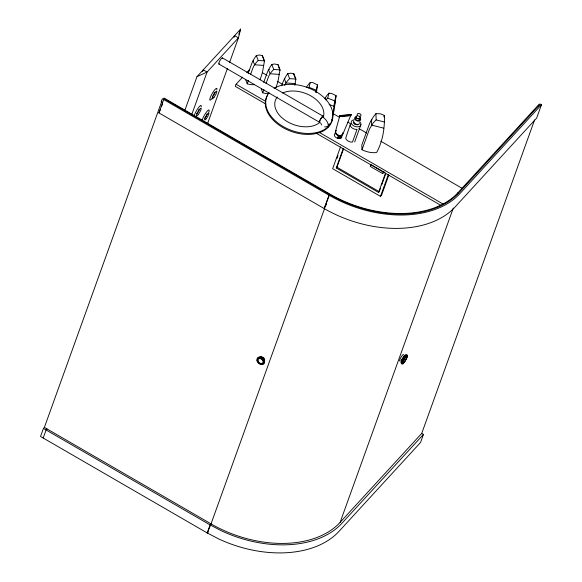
<?xml version="1.0" encoding="UTF-8"?>
<svg xmlns="http://www.w3.org/2000/svg" width="582" height="582" viewBox="0 0 582 582"><rect width="100%" height="100%" fill="white"/><g stroke="black" fill="none" stroke-linecap="round" stroke-linejoin="round"><path stroke-width="0.87" d="M315.771 92.502L317.474 84.885L312.912 82.637L310.337 82.368L309.646 83.088A35.88 24.931 -12.7 0 0 307.762 85.387L306.35 87.489L306.932 87.431M324.807 98.591L326.407 96.175A35.88 24.931 -12.7 0 1 328.299 93.884L328.983 93.164L331.558 93.433L336.12 95.674L334.643 101.304L332.562 116.473M384.127 116.458L384.353 115.432L380.308 113.781L375.921 113.665L375.128 114.581A42.042 26.255 -26 0 0 372.982 117.448L371.163 120.394A40.333 23.855 -30.4 0 0 369.286 124.322L361.808 145.027L361.997 149.741A18.529 12.178 19.8 0 0 374.975 152.68C377.311 153.197 377.558 150.258 378.446 148.876C383.174 138.48 384.818 126.738 384.353 115.432M262.315 56.425L262.482 55.661L259.427 54.992L256.313 55.53L255.745 56.301A32.308 16.056 -40.2 0 0 254.203 58.673L252.901 61.059A30.992 14.055 -43.8 0 0 251.511 64.158L248.165 73.412M293.699 74.598L293.874 73.827L290.818 73.157L287.704 73.696L287.13 74.467A32.308 16.056 -40.2 0 0 285.595 76.846L284.285 79.232A30.992 14.055 -43.8 0 0 282.903 82.324L281.652 85.758M316.419 92.647L317.474 84.885M262.482 55.661L264.497 60.884L262.584 71.666A60.004 27.216 -43.8 0 1 259.921 79.763M263.69 82.397L267.036 73.136A30.992 14.055 -43.8 0 1 268.418 70.044L269.728 67.657A32.308 16.056 -40.2 0 1 271.263 65.286L271.83 64.515L274.304 63.976L278.007 64.646L280.015 69.869L278.101 80.643A60.004 27.216 -43.8 0 1 275.926 87.547M293.874 73.827L295.882 79.05L294.812 85.307M184.661 110.878L196.971 76.686L240.628 29.1L238.438 37.859L229.512 62.652M308.409 87.926L309.064 87.344L310.337 82.368M316.252 92.283L316.666 90.668M324.989 98.307L325.585 98.227M325.847 99.922A35.88 26.044 42.7 0 1 327.062 98.722L327.71 98.14L328.983 93.164M335.319 101.457L334.075 106.317L329.157 104.52M335.588 131.045L339.866 115.534L351.106 114.647L343.227 133.191M332.322 117.338L332.06 118.211M331.478 119.95L331.624 119.521M43.432 428.439L40.536 436.478L207.199 532.945L208.145 531.904L207.316 533.003L218.708 538.939A100.38 65.984 19.8 0 0 338.95 531.417L420.568 442.444L423.463 434.412L421.724 433.408L340.135 522.338A98.358 64.66 19.8 0 1 211.04 523.865L44.385 427.399L43.432 428.439L210.087 524.906L211.04 523.865L324.501 208.72M162.604 102.628L161.214 101.828L162.327 98.729L328.983 195.196L329.623 194.504A98.358 64.66 19.8 0 0 458.718 192.977L540.307 104.04L541.464 104.709L536.648 118.073L455.037 207.032A99.675 65.526 19.8 0 1 324.254 208.596L329.623 194.504L164.35 98.838L163.717 99.529L158.908 112.901L324.174 208.56L328.983 195.196M44.385 427.399L161.847 101.137L161.214 101.828M163.375 99.733L163.986 98.023L329.965 194.097A97.594 64.151 19.8 0 0 458.07 192.584L539.281 104.054L538.357 106.615M160.465 109.642L158.908 112.901M161.694 106.215L162.618 103.654M43.199 438.02L46.094 429.982L47.047 428.941M202.623 71.564L203.234 69.855L207.061 72.066L238.438 37.859L234.619 35.648L234 37.357M191.667 114.807L207.061 72.066L196.971 76.686M238.78 34.229L240.628 29.1M207.665 123.34L227.358 68.632M242.629 77.122L236.088 84.252L235.317 86.376L265.923 104.091M254.247 84.674A14.237 9.356 19.8 0 1 247.205 83.801L248.405 80.476M250.5 74.649L252.952 67.898A30.992 23.215 10.4 0 1 254.429 65.046L255.884 63.038A32.308 23.942 4.1 0 1 257.593 61.117L258.219 60.484L264.497 60.884M268.797 93.695A14.237 9.356 19.8 0 1 262.729 92.785L263.922 89.453M266.025 83.633L268.469 76.882A30.992 23.215 10.4 0 1 269.953 74.03L271.401 72.023A32.308 23.942 4.1 0 1 273.118 70.095L273.736 69.462L280.015 69.869M278.007 64.646L279.891 70.211M315.997 90.516L316.135 90.137L309.064 87.344M336.12 95.674L334.177 109.816A66.632 47.244 48.5 0 1 332.526 115.985M334.643 101.304L334.781 100.926L327.71 98.14M339.866 115.534L339.619 116.509L350.866 115.622M338.026 136.865L337.822 138.298L337.72 137.723L341.248 137.439L341.561 136.588A4.016 1.644 -47.1 0 0 340.965 136.617A3.601 2.015 -34.1 0 0 340.128 136.683A3.601 2.423 -18 0 0 339.124 136.763A4.016 2.961 1.9 0 0 338.026 136.865L341.561 136.588M351.106 114.647L350.8 115.498L339.553 116.385M340.535 146.817L332.657 168.693L380.49 196.381L381.574 195.203L388.841 175.015M337.08 158.239L337.989 155.707M336.265 167.98L336.963 167.216L379.253 191.696L378.555 192.46L336.265 167.98L343.307 148.417M336.963 167.216L343.7 148.505M207.199 532.945L210.087 524.906M207.316 533.003L211.04 523.865M325.353 206.908L326.269 204.347M354.664 142.001L360.92 124.628M361.997 149.741L369.468 129.051L373.193 122.955A42.042 31.595 26.2 0 1 375.368 120.663L376.161 119.921L375.921 113.665M382.65 173.589L383.312 171.748L370.916 164.575L370.254 166.416L382.65 173.589L384.236 171.865M378.555 192.46L385.597 172.898M379.559 190.845L380.475 188.292M381.705 184.894L385.684 173.836M380.49 196.381L388.369 174.505M457.445 194.286L458.063 192.577M340.135 522.338L453.291 208.05M421.724 433.408L534.574 119.965M329.674 124.293L329.878 123.864M329.456 124.73L327.746 127.327M340.819 137.985L341.248 137.439L340.856 138.058L337.778 138.218M246.79 72.583L249.765 69.345M541.464 104.709L459.853 193.668A99.675 65.526 19.8 0 1 329.07 195.232M423.463 434.412L341.838 523.378A100.38 65.984 19.8 0 1 221.611 530.893L210.204 524.964M295.882 79.05L289.603 78.65L288.985 79.283A32.308 23.942 4.1 0 0 287.268 81.204L285.82 83.211A30.992 23.215 10.4 0 0 284.656 85.336M253.476 60.55L253.054 60.768L254.603 64.791L263.711 65.388M284.867 78.716L284.445 78.934L285.988 82.957L295.103 83.561M269.277 69.411L268.571 69.745L270.121 73.776L279.236 74.372M372.014 119.863L371.374 120.023L371.578 125.108L383.734 128.156M339.924 115.658L351.172 114.77M376.161 119.921L384.615 122.038M262.344 72.655L267.051 75.376M277.25 81.284L282.743 84.463M332.962 113.534L339.233 117.164M347.869 122.162L351.004 123.973M358.854 128.52L366.696 133.06M380.824 141.237L462.428 188.473M222.433 57.916L323.199 116.24M218.897 64.035L319.663 122.358M236.088 84.252L265.901 101.508M319.263 132.39L443.237 204.151M316.142 133.162L440.901 205.373M320.733 123.231L321.65 124.97M293.75 74.169L295.758 79.392M287.704 73.696L289.603 78.65M271.83 64.515L273.736 69.462M262.366 56.003L264.373 61.226M256.313 55.53L258.219 60.484M261.296 89.053L262.729 92.785M245.771 80.069L247.205 83.801M328.364 126.287L328.328 125.428A9.661 7.02 42.5 0 0 322.268 116.749M384.193 115.876L384.258 117.528M400.212 360.775A3.688 0.735 -59.9 0 1 400.78 357.654A3.688 0.735 -59.9 0 1 403.522 354.845M260.387 357.057A2.866 2.081 42.5 0 1 263.464 357.697A2.866 2.081 42.5 0 1 264.563 360.702M260.911 357.523A2.866 2.081 42.5 0 1 261.573 357.661M262.227 357.952A2.866 2.081 42.5 0 1 263.733 359.545M263.966 360.185A2.866 2.081 42.5 0 1 264.032 360.818M258.852 357.675A3.507 2.546 42.5 0 1 263.129 358.032A3.507 2.546 42.5 0 1 264.141 362.295M258.284 358.301A3.507 2.546 42.5 0 1 258.794 357.872M259.456 357.632A3.507 2.546 42.5 0 1 260.212 357.595M263.188 359.312A3.507 2.546 42.5 0 1 263.661 360.069M264.032 361.626A3.507 2.546 42.5 0 1 263.901 362.331M257.244 359.4A4.161 3.019 42.5 0 1 260.714 357.137A4.161 3.019 42.5 0 1 264.57 361.211A4.161 3.019 42.5 0 1 261.769 364.187M401.405 361.255A3.688 0.735 -59.9 0 1 402.759 358.243M403.261 357.443A3.688 0.735 -59.9 0 1 404.657 355.762M401.282 362.637A4.46 0.895 -59.9 0 1 402.642 358.134A4.46 0.895 -59.9 0 1 405.661 355.238M401.638 362.71A4.46 0.895 -59.9 0 1 401.929 361.429M402.293 360.534A4.46 0.895 -59.9 0 1 406.018 355.311M402.075 363.459A5.245 1.048 -59.9 0 1 402.882 359.021A5.245 1.048 -59.9 0 1 406.782 355.013M219.37 63.773A3.55 0.713 -59.9 0 1 219.981 60.586A3.55 0.713 -59.9 0 1 222.448 58.447M194.162 115.956A6.831 1.368 -59.9 0 1 198.542 107.583A6.831 1.368 -59.9 0 1 201.19 106.768M212.503 98.038A6.831 1.368 -59.9 0 1 209.855 98.853A6.831 1.368 -59.9 0 1 214.234 90.479A6.831 1.368 -59.9 0 1 216.882 89.664M202.078 120.452A6.831 1.368 -59.9 0 1 206.908 111.504A6.831 1.368 -59.9 0 1 208.763 112.399M198.826 109.452A2.503 0.502 -59.9 0 1 198.28 111.853A2.503 0.502 -59.9 0 1 196.621 113.177M214.46 92.48A2.343 0.466 -59.9 0 1 214.103 94.466A2.343 0.466 -59.9 0 1 212.357 96.256M213.9 93.098A2.343 0.466 -59.9 0 1 214.198 92.734M206.916 113.897A2.408 0.48 -59.9 0 1 206.748 115.251A2.408 0.48 -59.9 0 1 205.213 117.702M204.944 117.957A2.408 0.48 -59.9 0 1 204.595 118.059M277.25 97.049A25.404 16.696 19.8 0 0 287.392 121.696A25.404 16.696 19.8 0 0 320.136 122.104A3.55 0.713 -59.9 0 1 320.747 118.917A3.55 0.713 -59.9 0 1 323.214 116.778M282.583 93.025A25.404 16.696 19.8 0 1 311.246 96.117A25.404 16.696 19.8 0 1 323.425 116.887M332.606 117.229A34.811 22.88 19.8 0 1 292.149 131.728A34.811 22.88 19.8 0 1 267.611 95.201M268.971 92.793A34.811 22.88 19.8 0 0 283.085 126.498A34.811 22.88 19.8 0 0 327.841 126.985L331.493 122.075A34.811 22.88 19.8 0 0 315.757 91.439A34.811 22.88 19.8 0 0 274.086 88.355M328.524 124.126A3.55 1.979 -2.3 0 1 327.928 126.098A3.55 1.979 -2.3 0 1 324.603 126.876M319.816 121.9A3.55 0.582 -57.6 0 1 319.598 120.874A3.55 0.582 -57.6 0 1 322.035 117.018A3.55 0.582 -57.6 0 1 323.105 116.706M359.982 118.073A3.114 2.044 19.8 0 1 359.312 121.027A3.114 2.044 19.8 0 1 354.998 119.456A3.114 2.044 19.8 0 1 356.424 116.771M359.974 117.178A2.008 1.324 19.8 0 1 359.13 118.764A2.008 1.324 19.8 0 1 356.584 117.833A2.008 1.324 19.8 0 1 356.977 116.087M359.872 121.9A5.049 3.317 19.8 0 1 358.781 126.694A5.049 3.317 19.8 0 1 351.783 124.141A5.049 3.317 19.8 0 1 354.096 119.79M359.865 116.771A2.212 1.455 19.8 0 1 359.538 118.823A2.212 1.455 19.8 0 1 356.526 118.008A2.212 1.455 19.8 0 1 356.853 115.956M359.305 118.328A2.212 1.455 19.8 0 1 358.978 120.379A2.212 1.455 19.8 0 1 355.966 119.565A2.212 1.455 19.8 0 1 356.293 117.513M359.29 122.867A3.114 2.044 19.8 0 1 355.602 124.533A3.114 2.044 19.8 0 1 353.885 120.896M357.741 124.315A2.43 1.601 19.8 0 1 356.017 124.337M355.42 124.119A2.43 1.601 19.8 0 1 353.943 122.547M357.261 124.308A2.43 1.601 19.8 0 1 356.06 124.206M355.464 123.988A2.43 1.601 19.8 0 1 354.482 123.297M354.162 122.867A2.43 1.601 19.8 0 1 353.994 122.416M341.881 136.159A3.921 2.575 19.8 0 1 341.067 137.963L339.481 138.472L337.531 138.24A3.921 2.575 19.8 0 1 334.432 135.635A3.921 2.575 19.8 0 1 335.872 133.132M342.565 132.878A3.921 2.575 19.8 0 1 338.455 135.679A3.921 2.575 19.8 0 1 336.083 130.914M342.318 134.151A3.441 2.263 19.8 0 1 341.627 135.126M340.994 135.424A3.441 2.263 19.8 0 1 339.393 135.548M338.528 135.366A3.441 2.263 19.8 0 1 335.749 132.165M342.936 133.22A3.921 2.575 19.8 0 1 338.106 135.126A3.921 2.575 19.8 0 1 336.221 130.535M350.262 124.555L345.715 138.145A5.049 3.317 19.8 0 0 351.288 142.095L352.474 142.081L357.05 129.364L355.864 129.379A5.049 3.317 19.8 0 1 350.291 125.428L350.262 124.555M257.52 360.775A3.507 2.546 42.5 0 0 262.671 363.757A3.507 2.546 42.5 0 0 261.442 358.534A3.507 2.546 42.5 0 0 257.52 360.775M258.073 360.818A2.866 2.081 42.5 0 0 262.286 363.263A2.866 2.081 42.5 0 0 261.274 358.992A2.866 2.081 42.5 0 0 258.073 360.818M256.96 360.731A4.161 3.019 42.5 0 0 263.064 364.267A4.161 3.019 42.5 0 0 261.602 358.076A4.161 3.019 42.5 0 0 256.96 360.731M404.243 362.113A4.46 0.895 -59.9 0 0 407.08 355.813A4.46 0.895 -59.9 0 0 403.1 361.007A4.46 0.895 -59.9 0 0 404.243 362.113M404.344 361.684A3.688 0.735 -59.9 0 0 406.687 356.475A3.688 0.735 -59.9 0 0 403.399 360.775A3.688 0.735 -59.9 0 0 404.344 361.684M404.148 362.55A5.245 1.048 -59.9 0 0 407.48 355.136A5.245 1.048 -59.9 0 0 402.802 361.247A5.245 1.048 -59.9 0 0 404.148 362.55M198.266 114.523A4.496 0.902 -59.9 0 0 201.125 108.172A4.496 0.902 -59.9 0 0 197.116 113.403A4.496 0.902 -59.9 0 0 198.266 114.523M213.972 97.376A4.416 0.88 -59.9 0 0 216.773 91.134A4.416 0.88 -59.9 0 0 212.837 96.277A4.416 0.88 -59.9 0 0 213.972 97.376M206.239 118.757A4.03 0.808 -59.9 0 0 208.807 113.061A4.03 0.808 -59.9 0 0 205.206 117.76A4.03 0.808 -59.9 0 0 206.239 118.757M357.588 115.44A2.008 1.324 19.8 0 0 360.913 115.723A2.008 1.324 19.8 0 0 358.803 113.468A2.008 1.324 19.8 0 0 357.588 115.44"/></g></svg>
